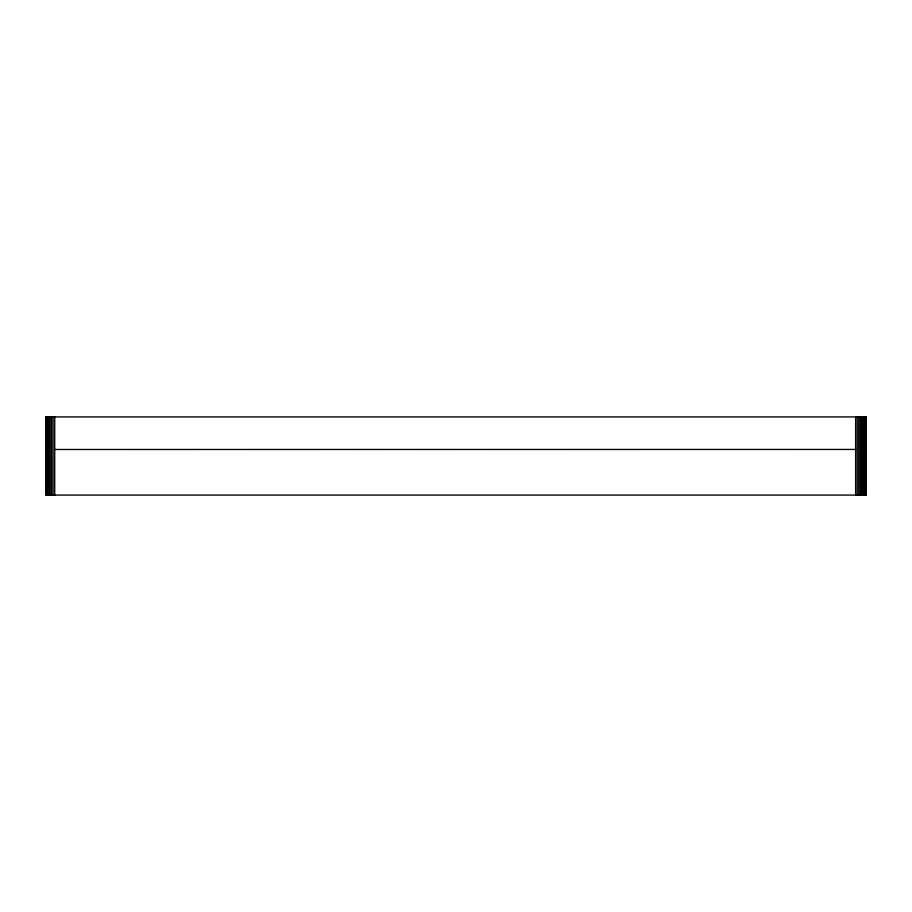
<?xml version="1.0" encoding="UTF-8"?>
<svg xmlns="http://www.w3.org/2000/svg" width="912" height="912" viewBox="0 0 912 912"><rect width="100%" height="100%" fill="white"/><g stroke="black" fill="none" stroke-linecap="round" stroke-linejoin="round"><path stroke-width="1.37" d="M45.6 416.921L866.4 416.921M54.72 449.491L855.638 449.445M866.297 416.921L866.297 495.079L45.817 495.079L45.748 416.921M865.978 416.921L865.978 495.079M865.454 416.921L865.454 495.034M864.747 416.921L864.747 495.034M863.846 416.921L863.846 495.034M862.775 416.921L862.775 495.034M861.555 416.921L861.555 495.034M860.21 416.921L860.21 495.034M858.762 416.921L858.762 495.034M857.223 416.921L857.223 495.034M855.638 416.921L855.638 495.034M54.72 416.921L54.72 495.079M53.078 416.921L53.078 495.079M51.528 416.921L51.528 495.079M50.08 416.921L50.092 495.079M48.803 416.921L48.803 495.079M47.709 416.921L47.709 495.079M46.82 416.921L46.82 495.079M46.159 416.921L46.159 495.079"/></g></svg>
